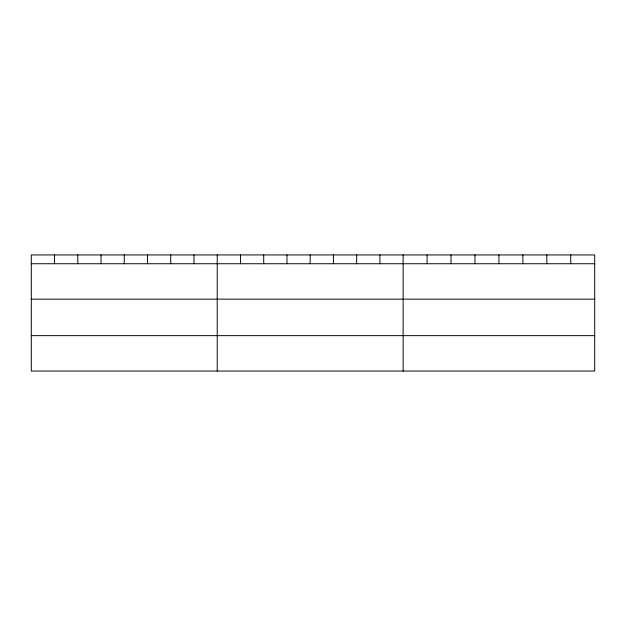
<?xml version="1.0" encoding="UTF-8"?>
<svg xmlns="http://www.w3.org/2000/svg" width="626" height="626" viewBox="0 0 626 626"><rect width="100%" height="100%" fill="white"/><g stroke="black" fill="none" stroke-linecap="round" stroke-linejoin="round"><path stroke-width="0.94" d="M594.7 299.158L594.7 254.939L31.3 254.939L31.3 371.061L594.7 371.061L594.7 299.158L31.3 299.158M31.3 263.742L594.7 263.742M31.3 335.646L594.7 335.646M570.755 254.939L570.755 263.742M546.811 254.939L546.811 263.742M522.866 254.939L522.866 263.742M498.922 254.939L498.922 263.742M474.977 254.939L474.977 263.742M451.033 254.939L451.033 263.742M427.088 254.939L427.088 263.742M403.144 254.939L403.144 371.061M379.904 254.939L379.904 263.742M356.663 254.939L356.663 263.742M333.423 254.939L333.423 263.742M310.183 254.939L310.183 263.742M286.943 254.939L286.943 263.742M263.702 254.939L263.702 263.742M240.462 254.939L240.462 263.742M217.222 254.939L217.222 371.061M193.982 254.939L193.982 263.742M170.741 254.939L170.741 263.742M147.501 254.939L147.501 263.742M124.261 254.939L124.261 263.742M101.021 254.939L101.021 263.742M77.781 254.939L77.781 263.742M54.54 254.939L54.54 263.742"/></g></svg>
